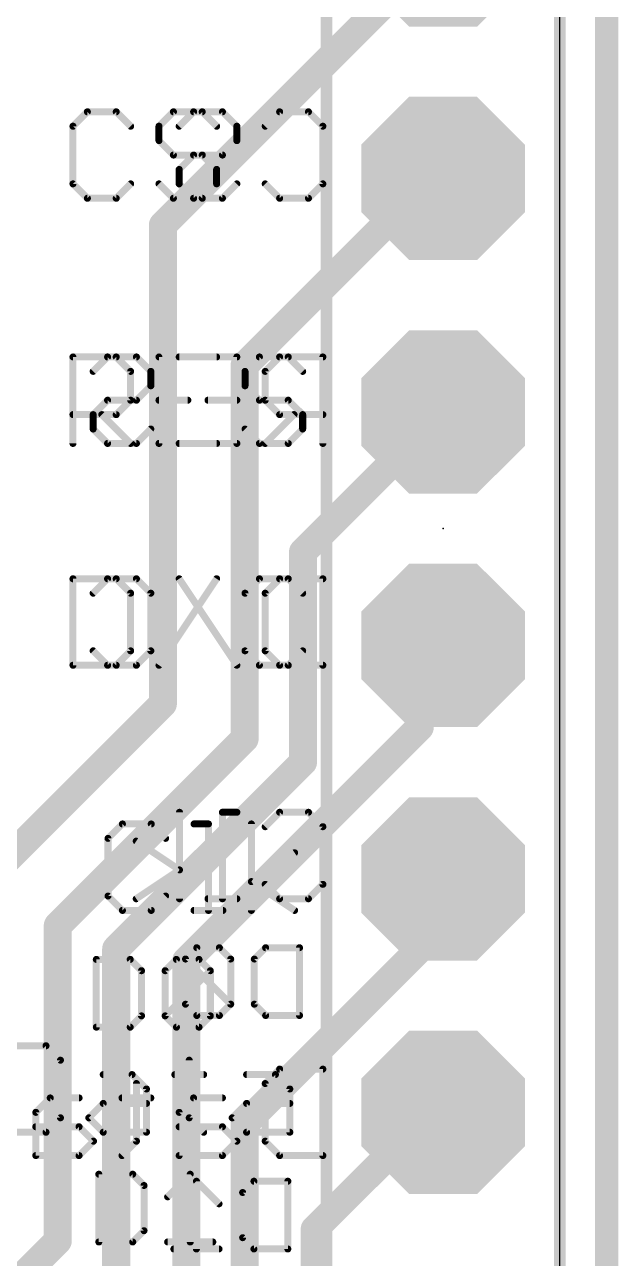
# Model space of a CAD drawing. Extents: x -0.4 to 36.2, y -3.8 to 29.2.
# Drawn here: x 29.74 to 36.2, y 4.76 to 18.18 of the extents above; entities that cross this region are included whole.
import ezdxf

# ---------------------------------------------------------------- set-up
doc = ezdxf.new("R2010")
doc.units = 0
for name, color, linetype in [('1', 12, 'CONTINUOUS'), ('17', 110, 'CONTINUOUS'), ('20', 53, 'CONTINUOUS'), ('21', 253, 'CONTINUOUS'), ('23', 53, 'CONTINUOUS'), ('51', 253, 'CONTINUOUS'), ('52', 253, 'CONTINUOUS')]:
    doc.layers.add(name, color=color, linetype=linetype)

# ---------------------------------------------------------------- blocks, each defined once
blk = doc.blocks.new('RECT')
blk.add_solid([(-0.5, -0.5), (0.5, -0.5), (-0.5, 0.5), (0.5, 0.5)])
blk = doc.blocks.new('OCTAGONP')
at = {"const_width": 0.5}
blk.add_lwpolyline([(-0.25, -0.1036), (-0.25, 0.1036), (-0.1036, 0.25), (0.1036, 0.25), (0.25, 0.1036), (0.25, -0.1036), (0.1036, -0.25), (-0.1036, -0.25), (-0.25, -0.1036), (-0.25, 0.1036)], dxfattribs=at)

msp = doc.modelspace()

# ---------------------------------------------------------------- linework, layer by layer
at = {"layer": '1'}
for points, const_width in [([(36.068, -0.381), (36.068, 25.908)], 0.254), ([(31.242, 16.002), (34.29, 19.05)], 0.3048), ([(32.131, 14.478), (34.163, 16.51)], 0.3048), ([(34.163, 16.51), (34.29, 16.51)], 0.3048), ([(31.242, 10.795), (31.242, 16.002)], 0.3048), ([(32.131, 10.414), (32.131, 14.478)], 0.3048), ([(32.766, 12.446), (34.29, 13.97)], 0.3048), ([(32.766, 10.16), (32.766, 12.446)], 0.3048), ([(34.036, 11.303), (34.29, 11.557)], 0.3048), ([(34.29, 11.557), (34.29, 11.43)], 0.3048), ([(34.036, 10.541), (34.036, 11.303)], 0.3048), ([(29.464, 9.017), (31.242, 10.795)], 0.3048), ([(31.496, 8.001), (34.036, 10.541)], 0.3048), ([(30.099, 8.382), (32.131, 10.414)], 0.3048), ([(30.734, 8.128), (32.766, 10.16)], 0.3048), ([(34.29, 8.763), (34.29, 8.89)], 0.3048), ([(34.163, 8.636), (34.29, 8.763)], 0.3048), ([(34.163, 8.255), (34.163, 8.636)], 0.3048), ([(30.099, 4.953), (30.099, 8.382)], 0.3048), ([(32.131, 6.223), (34.163, 8.255)], 0.3048), ([(30.734, 4.318), (30.734, 8.128)], 0.3048), ([(31.496, 3.683), (31.496, 8.001)], 0.3048), ([(34.29, 6.35), (34.29, 6.477)], 0.3048), ([(32.893, 5.08), (34.163, 6.35)], 0.3048), ([(34.163, 6.35), (34.29, 6.35)], 0.3048), ([(34.29, 6.35), (34.29, 6.223)], 0.3048), ([(34.29, 6.35), (34.417, 6.35)], 0.3048), ([(32.131, 3.175), (32.131, 6.223)], 0.3048), ([(29.718, 4.572), (30.099, 4.953)], 0.3048), ([(32.893, 2.921), (32.893, 5.08)], 0.3048)]:
    msp.add_lwpolyline(points, dxfattribs=dict(at, const_width=const_width))
at = {"layer": '1', "const_width": 0.1524}
for points in [[(34.163, 16.5862, 1), (34.163, 16.4338)], [(34.2169, 16.4561, 1), (34.1091, 16.5639)], [(34.29, 16.4338, 1), (34.29, 16.5862)], [(31.3182, 16.002, 1), (31.1658, 16.002)], [(31.1881, 16.0559, 1), (31.2959, 15.9481)], [(32.2072, 14.478, 1), (32.0548, 14.478)], [(32.0771, 14.5319, 1), (32.1849, 14.4241)], [(34.3439, 13.9161, 1), (34.2361, 14.0239)], [(32.8422, 12.446, 1), (32.6898, 12.446)], [(32.7121, 12.4999, 1), (32.8199, 12.3921)], [(34.3662, 11.557, 1), (34.2138, 11.557)], [(34.3439, 11.5031, 1), (34.2361, 11.6109)], [(34.1122, 11.303, 1), (33.9598, 11.303)], [(33.9821, 11.3569, 1), (34.0899, 11.2491)], [(34.2138, 11.43, 1), (34.3662, 11.43)], [(31.1658, 10.795, 1), (31.3182, 10.795)], [(31.2959, 10.7411, 1), (31.1881, 10.8489)], [(33.9598, 10.541, 1), (34.1122, 10.541)], [(34.0899, 10.4871, 1), (33.9821, 10.5949)], [(32.0548, 10.414, 1), (32.2072, 10.414)], [(32.1849, 10.3601, 1), (32.0771, 10.4679)], [(32.6898, 10.16, 1), (32.8422, 10.16)], [(32.8199, 10.1061, 1), (32.7121, 10.2139)], [(34.3662, 8.89, 1), (34.2138, 8.89)], [(34.3439, 8.7091, 1), (34.2361, 8.8169)], [(34.2392, 8.636, 1), (34.0868, 8.636)], [(34.1091, 8.6899, 1), (34.2169, 8.5821)], [(34.2138, 8.763, 1), (34.3662, 8.763)], [(30.1752, 8.382, 1), (30.0228, 8.382)], [(30.0451, 8.4359, 1), (30.1529, 8.3281)], [(34.0868, 8.255, 1), (34.2392, 8.255)], [(34.2169, 8.2011, 1), (34.1091, 8.3089)], [(30.8102, 8.128, 1), (30.6578, 8.128)], [(30.6801, 8.1819, 1), (30.7879, 8.0741)], [(31.5722, 8.001, 1), (31.4198, 8.001)], [(31.4421, 8.0549, 1), (31.5499, 7.9471)], [(34.3662, 6.477, 1), (34.2138, 6.477)], [(34.163, 6.4262, 1), (34.163, 6.2738)], [(34.2169, 6.2961, 1), (34.1091, 6.4039)], [(34.3662, 6.35, 1), (34.2138, 6.35)], [(34.29, 6.4262, 1), (34.29, 6.2738)], [(34.29, 6.2738, 1), (34.29, 6.4262)], [(34.417, 6.2738, 1), (34.417, 6.4262)], [(32.2072, 6.223, 1), (32.0548, 6.223)], [(32.0771, 6.2769, 1), (32.1849, 6.1691)], [(34.2138, 6.35, 1), (34.3662, 6.35)], [(34.2138, 6.223, 1), (34.3662, 6.223)], [(30.1529, 4.8991, 1), (30.0451, 5.0069)], [(32.9692, 5.08, 1), (32.8168, 5.08)], [(32.8391, 5.1339, 1), (32.9469, 5.0261)], [(30.0228, 4.953, 1), (30.1752, 4.953)]]:
    msp.add_lwpolyline(points, format="xyb", dxfattribs=at)
at = {"layer": '20'}
msp.add_line((35.56, -3.81), (35.56, 29.21), dxfattribs=at)
at = {"layer": '21', "const_width": 0.127}
for points in [[(33.02, 0), (33.02, 25.4)], [(35.56, 25.4), (35.56, 0)]]:
    msp.add_lwpolyline(points, dxfattribs=at)
at = {"layer": '23'}
msp.add_point((34.29, 12.7), dxfattribs=at)
at = {"layer": '51', "const_width": 0.0762}
for points in [[(30.4209, 17.2347), (30.2641, 17.0779)], [(30.7344, 17.2347), (30.4209, 17.2347)], [(30.8912, 17.0779), (30.7344, 17.2347)], [(31.3564, 17.2347), (31.1996, 17.0779)], [(31.6699, 17.2347), (31.3564, 17.2347)], [(31.8267, 17.0779), (31.6699, 17.2347)], [(30.2641, 17.0779), (30.2641, 16.4509)], [(31.1996, 17.0779), (31.1996, 16.9212)], [(31.1996, 16.9212), (31.3564, 16.7644)], [(31.3564, 16.7644), (31.6699, 16.7644)], [(31.6699, 16.7644), (31.8267, 16.6076)], [(31.8267, 16.6076), (31.8267, 16.4509)], [(30.2641, 16.4509), (30.4209, 16.2941)], [(30.7344, 16.2941), (30.8912, 16.4509)], [(31.3564, 16.2941), (31.1996, 16.4509)], [(31.8267, 16.4509), (31.6699, 16.2941)], [(30.4209, 16.2941), (30.7344, 16.2941)], [(31.6699, 16.2941), (31.3564, 16.2941)], [(30.2641, 13.6271), (30.2641, 14.5677)], [(30.2641, 14.5677), (30.7344, 14.5677)], [(30.7344, 14.5677), (30.8912, 14.4109)], [(31.8267, 14.5677), (31.1996, 14.5677)], [(31.1996, 14.5677), (31.1996, 13.6271)], [(32.2919, 14.5677), (32.1351, 14.4109)], [(32.6054, 14.5677), (32.2919, 14.5677)], [(32.7622, 14.4109), (32.6054, 14.5677)], [(30.8912, 14.4109), (30.8912, 14.0974)], [(32.1351, 14.4109), (32.1351, 14.2542)], [(32.1351, 14.2542), (32.2919, 14.0974)], [(30.8912, 14.0974), (30.7344, 13.9406)], [(31.1996, 14.0974), (31.5132, 14.0974)], [(32.2919, 14.0974), (32.6054, 14.0974)], [(32.6054, 14.0974), (32.7622, 13.9406)], [(30.7344, 13.9406), (30.2641, 13.9406)], [(30.5776, 13.9406), (30.8912, 13.6271)], [(32.7622, 13.9406), (32.7622, 13.7839)], [(32.2919, 13.6271), (32.1351, 13.7839)], [(32.7622, 13.7839), (32.6054, 13.6271)], [(31.1996, 13.6271), (31.8267, 13.6271)], [(32.6054, 13.6271), (32.2919, 13.6271)], [(30.2641, 12.1547), (30.2641, 11.2141)], [(30.7344, 12.1547), (30.2641, 12.1547)], [(30.8912, 11.9979), (30.7344, 12.1547)], [(31.1996, 11.2141), (31.8267, 12.1547)], [(32.2919, 12.1547), (32.1351, 11.9979)], [(32.6054, 12.1547), (32.2919, 12.1547)], [(32.7622, 11.9979), (32.6054, 12.1547)], [(30.8912, 11.3709), (30.8912, 11.9979)], [(32.1351, 11.9979), (32.1351, 11.3709)], [(30.7344, 11.2141), (30.8912, 11.3709)], [(32.1351, 11.3709), (32.2919, 11.2141)], [(32.6054, 11.2141), (32.7622, 11.3709)], [(30.2641, 11.2141), (30.7344, 11.2141)], [(32.2919, 11.2141), (32.6054, 11.2141)], [(30.8019, 9.4877), (30.6451, 9.3309)], [(31.1154, 9.4877), (30.8019, 9.4877)], [(31.2722, 9.3309), (31.1154, 9.4877)], [(31.5806, 9.4877), (31.7374, 9.4877)], [(31.7374, 9.4877), (31.7374, 8.5471)], [(32.2043, 8.5471), (32.2043, 9.4877)], [(30.6451, 9.3309), (30.6451, 8.7039)], [(32.2043, 8.8606), (32.6746, 9.1742)], [(32.6746, 8.5471), (32.2043, 8.8606)], [(30.6451, 8.7039), (30.8019, 8.5471)], [(31.1154, 8.5471), (31.2722, 8.7039)], [(30.8019, 8.5471), (31.1154, 8.5471)], [(31.5806, 8.5471), (31.8942, 8.5471)], [(30.5181, 8.0143), (30.5181, 7.2771)], [(30.8867, 8.0143), (30.5181, 8.0143)], [(31.0096, 7.8915), (30.8867, 8.0143)], [(31.2665, 7.8915), (31.3894, 8.0143)], [(31.3894, 8.0143), (31.6351, 8.0143)], [(31.6351, 8.0143), (31.758, 7.8915)], [(31.0096, 7.4), (31.0096, 7.8915)], [(31.2665, 7.4), (31.2665, 7.8915)], [(31.2665, 7.4), (31.758, 7.8915)], [(31.758, 7.8915), (31.758, 7.4)], [(30.8867, 7.2771), (31.0096, 7.4)], [(31.3894, 7.2771), (31.2665, 7.4)], [(31.758, 7.4), (31.6351, 7.2771)], [(30.5181, 7.2771), (30.8867, 7.2771)], [(31.6351, 7.2771), (31.3894, 7.2771)], [(29.9712, 7.0747), (29.5009, 7.0747)], [(30.1279, 6.9179), (29.9712, 7.0747)], [(30.1279, 6.2909), (30.1279, 6.9179)], [(31.5287, 6.9179), (31.5287, 6.2909)], [(30.5931, 6.7612), (30.9067, 6.7612)], [(30.9067, 6.7612), (31.0635, 6.6044)], [(31.3719, 6.7612), (31.6854, 6.7612)], [(32.1523, 6.7612), (32.4659, 6.7612)], [(32.4659, 6.7612), (32.6226, 6.6044)], [(31.0635, 6.6044), (31.0635, 6.1341)], [(32.6226, 6.6044), (32.6226, 6.1341)], [(30.4364, 6.2909), (30.5931, 6.4476)], [(30.5931, 6.4476), (31.0635, 6.4476)], [(31.9956, 6.2909), (32.1523, 6.4476)], [(32.1523, 6.4476), (32.6226, 6.4476)], [(29.9712, 6.1341), (30.1279, 6.2909)], [(30.5931, 6.1341), (30.4364, 6.2909)], [(31.5287, 6.2909), (31.6854, 6.1341)], [(32.1523, 6.1341), (31.9956, 6.2909)], [(29.5009, 6.1341), (29.9712, 6.1341)], [(31.0635, 6.1341), (30.5931, 6.1341)], [(32.6226, 6.1341), (32.1523, 6.1341)], [(30.5453, 5.6775), (30.5453, 4.9403)], [(30.9139, 5.6775), (30.5453, 5.6775)], [(31.0368, 5.5547), (30.9139, 5.6775)], [(31.2937, 5.4318), (31.5394, 5.6775)], [(31.5394, 5.6775), (31.5394, 4.9403)], [(31.0368, 5.0632), (31.0368, 5.5547)], [(30.9139, 4.9403), (31.0368, 5.0632)], [(30.5453, 4.9403), (30.9139, 4.9403)], [(31.2937, 4.9403), (31.7852, 4.9403)]]:
    msp.add_lwpolyline(points, dxfattribs=at)
at = {"layer": '51', "const_width": 0.0381}
for points in [[(30.4209, 17.2538, 1), (30.4209, 17.2157)], [(30.4343, 17.2212, 1), (30.4074, 17.2482)], [(30.7479, 17.2482, 1), (30.7209, 17.2212)], [(30.7344, 17.2157, 1), (30.7344, 17.2538)], [(31.3564, 17.2538, 1), (31.3564, 17.2157)], [(31.3699, 17.2212, 1), (31.3429, 17.2482)], [(31.6834, 17.2482, 1), (31.6564, 17.2212)], [(31.6699, 17.2157, 1), (31.6699, 17.2538)], [(30.2506, 17.0914, 1), (30.2776, 17.0645)], [(30.2832, 17.0779, 1), (30.2451, 17.0779)], [(30.8777, 17.0645, 1), (30.9046, 17.0914)], [(31.2187, 17.0779, 1), (31.1806, 17.0779)], [(31.1861, 17.0914, 1), (31.2131, 17.0645)], [(31.8132, 17.0645, 1), (31.8402, 17.0914)], [(31.2131, 16.9346, 1), (31.1861, 16.9077)], [(31.1806, 16.9212, 1), (31.2187, 16.9212)], [(31.3564, 16.7835, 1), (31.3564, 16.7454)], [(31.3429, 16.7509, 1), (31.3699, 16.7779)], [(31.6834, 16.7779, 1), (31.6564, 16.7509)], [(31.6699, 16.7454, 1), (31.6699, 16.7835)], [(31.8457, 16.6076, 1), (31.8076, 16.6076)], [(31.8132, 16.5942, 1), (31.8402, 16.6211)], [(30.2776, 16.4643, 1), (30.2506, 16.4374)], [(30.2451, 16.4509, 1), (30.2832, 16.4509)], [(30.9046, 16.4374, 1), (30.8777, 16.4643)], [(31.2131, 16.4643, 1), (31.1861, 16.4374)], [(31.8076, 16.4509, 1), (31.8457, 16.4509)], [(31.8402, 16.4374, 1), (31.8132, 16.4643)], [(30.4209, 16.3132, 1), (30.4209, 16.2751)], [(30.4074, 16.2806, 1), (30.4343, 16.3076)], [(30.7209, 16.3076, 1), (30.7479, 16.2806)], [(30.7344, 16.2751, 1), (30.7344, 16.3132)], [(31.3564, 16.3132, 1), (31.3564, 16.2751)], [(31.3429, 16.2806, 1), (31.3699, 16.3076)], [(31.6564, 16.3076, 1), (31.6834, 16.2806)], [(31.6699, 16.2751, 1), (31.6699, 16.3132)], [(30.2641, 14.5868, 1), (30.2641, 14.5487)], [(30.2832, 14.5677, 1), (30.2451, 14.5677)], [(30.7479, 14.5812, 1), (30.7209, 14.5542)], [(30.7344, 14.5487, 1), (30.7344, 14.5868)], [(31.1996, 14.5868, 1), (31.1996, 14.5487)], [(31.2187, 14.5677, 1), (31.1806, 14.5677)], [(31.8267, 14.5487, 1), (31.8267, 14.5868)], [(32.2919, 14.5868, 1), (32.2919, 14.5487)], [(32.3054, 14.5542, 1), (32.2784, 14.5812)], [(32.6189, 14.5812, 1), (32.592, 14.5542)], [(32.6054, 14.5487, 1), (32.6054, 14.5868)], [(30.9102, 14.4109, 1), (30.8721, 14.4109)], [(30.8777, 14.3975, 1), (30.9046, 14.4244)], [(32.1542, 14.4109, 1), (32.1161, 14.4109)], [(32.1217, 14.4244, 1), (32.1486, 14.3975)], [(32.7487, 14.3975, 1), (32.7757, 14.4244)], [(32.1486, 14.2676, 1), (32.1217, 14.2407)], [(32.1161, 14.2542, 1), (32.1542, 14.2542)], [(30.8721, 14.0974, 1), (30.9102, 14.0974)], [(30.9046, 14.0839, 1), (30.8777, 14.1109)], [(31.1996, 14.1165, 1), (31.1996, 14.0784)], [(31.5132, 14.0784, 1), (31.5132, 14.1165)], [(32.2919, 14.1165, 1), (32.2919, 14.0784)], [(32.2784, 14.0839, 1), (32.3054, 14.1109)], [(32.6189, 14.1109, 1), (32.592, 14.0839)], [(32.6054, 14.0784, 1), (32.6054, 14.1165)], [(30.2641, 13.9597, 1), (30.2641, 13.9216)], [(30.5911, 13.9541, 1), (30.5642, 13.9272)], [(30.7209, 13.9541, 1), (30.7479, 13.9272)], [(30.7344, 13.9216, 1), (30.7344, 13.9597)], [(32.7813, 13.9406, 1), (32.7432, 13.9406)], [(32.7487, 13.9272, 1), (32.7757, 13.9541)], [(32.1486, 13.7973, 1), (32.1217, 13.7704)], [(32.7432, 13.7839, 1), (32.7813, 13.7839)], [(32.7757, 13.7704, 1), (32.7487, 13.7973)], [(30.2451, 13.6271, 1), (30.2832, 13.6271)], [(30.8777, 13.6136, 1), (30.9046, 13.6406)], [(31.1996, 13.6462, 1), (31.1996, 13.6081)], [(31.1806, 13.6271, 1), (31.2187, 13.6271)], [(31.8267, 13.6081, 1), (31.8267, 13.6462)], [(32.2919, 13.6462, 1), (32.2919, 13.6081)], [(32.2784, 13.6136, 1), (32.3054, 13.6406)], [(32.592, 13.6406, 1), (32.6189, 13.6136)], [(32.6054, 13.6081, 1), (32.6054, 13.6462)], [(30.2641, 12.1738, 1), (30.2641, 12.1357)], [(30.2832, 12.1547, 1), (30.2451, 12.1547)], [(30.7479, 12.1682, 1), (30.7209, 12.1412)], [(30.7344, 12.1357, 1), (30.7344, 12.1738)], [(31.8425, 12.1441, 1), (31.8108, 12.1653)], [(32.2919, 12.1738, 1), (32.2919, 12.1357)], [(32.3054, 12.1412, 1), (32.2784, 12.1682)], [(32.6189, 12.1682, 1), (32.592, 12.1412)], [(32.6054, 12.1357, 1), (32.6054, 12.1738)], [(30.9102, 11.9979, 1), (30.8721, 11.9979)], [(30.8777, 11.9845, 1), (30.9046, 12.0114)], [(32.1542, 11.9979, 1), (32.1161, 11.9979)], [(32.1217, 12.0114, 1), (32.1486, 11.9845)], [(32.7487, 11.9845, 1), (32.7757, 12.0114)], [(30.9046, 11.3574, 1), (30.8777, 11.3843)], [(32.1486, 11.3843, 1), (32.1217, 11.3574)], [(32.7757, 11.3574, 1), (32.7487, 11.3843)], [(30.8721, 11.3709, 1), (30.9102, 11.3709)], [(32.1161, 11.3709, 1), (32.1542, 11.3709)], [(30.2641, 11.2332, 1), (30.2641, 11.1951)], [(30.2451, 11.2141, 1), (30.2832, 11.2141)], [(30.7209, 11.2276, 1), (30.7479, 11.2006)], [(30.7344, 11.1951, 1), (30.7344, 11.2332)], [(31.1838, 11.2247, 1), (31.2155, 11.2035)], [(32.2919, 11.2332, 1), (32.2919, 11.1951)], [(32.2784, 11.2006, 1), (32.3054, 11.2276)], [(32.592, 11.2276, 1), (32.6189, 11.2006)], [(32.6054, 11.1951, 1), (32.6054, 11.2332)], [(30.8019, 9.5068, 1), (30.8019, 9.4687)], [(30.8153, 9.4742, 1), (30.7884, 9.5012)], [(31.1289, 9.5012, 1), (31.1019, 9.4742)], [(31.1154, 9.4687, 1), (31.1154, 9.5068)], [(31.5806, 9.5068, 1), (31.5806, 9.4687)], [(31.7564, 9.4877, 1), (31.7183, 9.4877)], [(31.7374, 9.4687, 1), (31.7374, 9.5068)], [(32.2233, 9.4877, 1), (32.1852, 9.4877)], [(30.6316, 9.3444, 1), (30.6586, 9.3175)], [(30.6642, 9.3309, 1), (30.6261, 9.3309)], [(31.2587, 9.3175, 1), (31.2856, 9.3444)], [(32.6852, 9.1583, 1), (32.664, 9.19)], [(32.2149, 8.8765, 1), (32.1937, 8.8448)], [(32.1937, 8.8765, 1), (32.2149, 8.8448)], [(30.6586, 8.7173, 1), (30.6316, 8.6904)], [(31.2856, 8.6904, 1), (31.2587, 8.7173)], [(30.6261, 8.7039, 1), (30.6642, 8.7039)], [(30.8019, 8.5662, 1), (30.8019, 8.5281)], [(30.7884, 8.5336, 1), (30.8153, 8.5606)], [(31.1019, 8.5606, 1), (31.1289, 8.5336)], [(31.1154, 8.5281, 1), (31.1154, 8.5662)], [(31.5806, 8.5662, 1), (31.5806, 8.5281)], [(31.7183, 8.5471, 1), (31.7564, 8.5471)], [(31.8942, 8.5281, 1), (31.8942, 8.5662)], [(32.1852, 8.5471, 1), (32.2233, 8.5471)], [(32.664, 8.5312, 1), (32.6852, 8.563)], [(30.5181, 8.0334, 1), (30.5181, 7.9953)], [(30.5372, 8.0143, 1), (30.4991, 8.0143)], [(30.9002, 8.0278, 1), (30.8732, 8.0009)], [(30.8867, 7.9953, 1), (30.8867, 8.0334)], [(31.3894, 8.0334, 1), (31.3894, 7.9953)], [(31.4029, 8.0009, 1), (31.3759, 8.0278)], [(31.6486, 8.0278, 1), (31.6217, 8.0009)], [(31.6351, 7.9953, 1), (31.6351, 8.0334)], [(31.0286, 7.8915, 1), (30.9905, 7.8915)], [(30.9961, 7.878, 1), (31.0231, 7.9049)], [(31.2856, 7.8915, 1), (31.2475, 7.8915)], [(31.253, 7.9049, 1), (31.28, 7.878)], [(31.7771, 7.8915, 1), (31.739, 7.8915)], [(31.7715, 7.878, 1), (31.7445, 7.9049)], [(31.7445, 7.878, 1), (31.7715, 7.9049)], [(30.9905, 7.4, 1), (31.0286, 7.4)], [(31.0231, 7.3865, 1), (30.9961, 7.4134)], [(31.28, 7.4134, 1), (31.253, 7.3865)], [(31.253, 7.4134, 1), (31.28, 7.3865)], [(31.2475, 7.4, 1), (31.2856, 7.4)], [(31.739, 7.4, 1), (31.7771, 7.4)], [(31.7715, 7.3865, 1), (31.7445, 7.4134)], [(30.5181, 7.2962, 1), (30.5181, 7.2581)], [(30.4991, 7.2771, 1), (30.5372, 7.2771)], [(30.8732, 7.2906, 1), (30.9002, 7.2636)], [(30.8867, 7.2581, 1), (30.8867, 7.2962)], [(31.3894, 7.2962, 1), (31.3894, 7.2581)], [(31.3759, 7.2636, 1), (31.4029, 7.2906)], [(31.6217, 7.2906, 1), (31.6486, 7.2636)], [(31.6351, 7.2581, 1), (31.6351, 7.2962)], [(29.9846, 7.0882, 1), (29.9577, 7.0612)], [(29.9712, 7.0557, 1), (29.9712, 7.0938)], [(30.147, 6.9179, 1), (30.1089, 6.9179)], [(30.1145, 6.9045, 1), (30.1414, 6.9314)], [(31.5477, 6.9179, 1), (31.5096, 6.9179)], [(30.5931, 6.7802, 1), (30.5931, 6.7421)], [(30.9202, 6.7746, 1), (30.8932, 6.7477)], [(30.9067, 6.7421, 1), (30.9067, 6.7802)], [(31.3719, 6.7802, 1), (31.3719, 6.7421)], [(31.6854, 6.7421, 1), (31.6854, 6.7802)], [(32.1523, 6.7802, 1), (32.1523, 6.7421)], [(32.4793, 6.7746, 1), (32.4524, 6.7477)], [(32.4659, 6.7421, 1), (32.4659, 6.7802)], [(31.0825, 6.6044, 1), (31.0444, 6.6044)], [(31.05, 6.5909, 1), (31.0769, 6.6179)], [(32.6417, 6.6044, 1), (32.6036, 6.6044)], [(32.6092, 6.5909, 1), (32.6361, 6.6179)], [(30.5931, 6.4667, 1), (30.5931, 6.4286)], [(30.6066, 6.4342, 1), (30.5797, 6.4611)], [(31.0635, 6.4286, 1), (31.0635, 6.4667)], [(32.1523, 6.4667, 1), (32.1523, 6.4286)], [(32.1658, 6.4342, 1), (32.1389, 6.4611)], [(32.6226, 6.4286, 1), (32.6226, 6.4667)], [(30.1089, 6.2909, 1), (30.147, 6.2909)], [(30.1414, 6.2774, 1), (30.1145, 6.3043)], [(30.4499, 6.3043, 1), (30.4229, 6.2774)], [(30.4229, 6.3043, 1), (30.4499, 6.2774)], [(31.5096, 6.2909, 1), (31.5477, 6.2909)], [(31.5421, 6.3043, 1), (31.5152, 6.2774)], [(32.009, 6.3043, 1), (31.9821, 6.2774)], [(31.9821, 6.3043, 1), (32.009, 6.2774)], [(29.9577, 6.1476, 1), (29.9846, 6.1206)], [(29.9712, 6.1151, 1), (29.9712, 6.1532)], [(30.5931, 6.1532, 1), (30.5931, 6.1151)], [(30.5797, 6.1206, 1), (30.6066, 6.1476)], [(31.0444, 6.1341, 1), (31.0825, 6.1341)], [(31.0635, 6.1151, 1), (31.0635, 6.1532)], [(31.672, 6.1206, 1), (31.6989, 6.1476)], [(32.1523, 6.1532, 1), (32.1523, 6.1151)], [(32.1389, 6.1206, 1), (32.1658, 6.1476)], [(32.6036, 6.1341, 1), (32.6417, 6.1341)], [(32.6226, 6.1151, 1), (32.6226, 6.1532)], [(30.5643, 5.6775, 1), (30.5262, 5.6775)], [(30.5453, 5.6966, 1), (30.5453, 5.6585)], [(30.9274, 5.691, 1), (30.9004, 5.6641)], [(30.9139, 5.6585, 1), (30.9139, 5.6966)], [(31.5585, 5.6775, 1), (31.5204, 5.6775)], [(31.5529, 5.6641, 1), (31.526, 5.691)], [(31.0558, 5.5547, 1), (31.0177, 5.5547)], [(31.0233, 5.5412, 1), (31.0502, 5.5681)], [(31.2802, 5.4453, 1), (31.3072, 5.4183)], [(31.0502, 5.0497, 1), (31.0233, 5.0766)], [(30.5453, 4.9594, 1), (30.5453, 4.9213)], [(30.9004, 4.9538, 1), (30.9274, 4.9268)], [(30.9139, 4.9213, 1), (30.9139, 4.9594)], [(31.0177, 5.0632, 1), (31.0558, 5.0632)], [(31.2937, 4.9594, 1), (31.2937, 4.9213)], [(31.7852, 4.9213, 1), (31.7852, 4.9594)], [(30.5262, 4.9403, 1), (30.5643, 4.9403)], [(31.5204, 4.9403, 1), (31.5585, 4.9403)]]:
    msp.add_lwpolyline(points, format="xyb", dxfattribs=at)
at = {"layer": '52', "const_width": 0.0762}
for points in [[(31.4193, 17.0779), (31.5761, 17.2347)], [(31.5761, 17.2347), (31.8896, 17.2347)], [(31.8896, 17.2347), (32.0464, 17.0779)], [(32.3548, 17.0779), (32.5116, 17.2347)], [(32.5116, 17.2347), (32.8251, 17.2347)], [(32.8251, 17.2347), (32.9819, 17.0779)], [(32.0464, 17.0779), (32.0464, 16.9212)], [(32.9819, 17.0779), (32.9819, 16.4509)], [(32.0464, 16.9212), (31.8896, 16.7644)], [(31.5761, 16.7644), (31.4193, 16.6076)], [(31.8896, 16.7644), (31.5761, 16.7644)], [(31.4193, 16.6076), (31.4193, 16.4509)], [(31.4193, 16.4509), (31.5761, 16.2941)], [(31.8896, 16.2941), (32.0464, 16.4509)], [(32.5116, 16.2941), (32.3548, 16.4509)], [(32.9819, 16.4509), (32.8251, 16.2941)], [(31.5761, 16.2941), (31.8896, 16.2941)], [(32.8251, 16.2941), (32.5116, 16.2941)], [(30.4838, 14.4109), (30.6406, 14.5677)], [(30.6406, 14.5677), (30.9541, 14.5677)], [(30.9541, 14.5677), (31.1109, 14.4109)], [(31.4193, 14.5677), (32.0464, 14.5677)], [(32.0464, 14.5677), (32.0464, 13.6271)], [(32.5116, 14.5677), (32.3548, 14.4109)], [(32.9819, 14.5677), (32.5116, 14.5677)], [(32.9819, 13.6271), (32.9819, 14.5677)], [(31.1109, 14.4109), (31.1109, 14.2542)], [(32.3548, 14.4109), (32.3548, 14.0974)], [(31.1109, 14.2542), (30.9541, 14.0974)], [(30.6406, 14.0974), (30.4838, 13.9406)], [(30.9541, 14.0974), (30.6406, 14.0974)], [(32.0464, 14.0974), (31.7328, 14.0974)], [(32.3548, 14.0974), (32.5116, 13.9406)], [(30.4838, 13.9406), (30.4838, 13.7839)], [(32.6684, 13.9406), (32.3548, 13.6271)], [(32.5116, 13.9406), (32.9819, 13.9406)], [(30.4838, 13.7839), (30.6406, 13.6271)], [(30.9541, 13.6271), (31.1109, 13.7839)], [(30.6406, 13.6271), (30.9541, 13.6271)], [(32.0464, 13.6271), (31.4193, 13.6271)], [(30.4838, 11.9979), (30.6406, 12.1547)], [(30.6406, 12.1547), (30.9541, 12.1547)], [(30.9541, 12.1547), (31.1109, 11.9979)], [(32.0464, 11.2141), (31.4193, 12.1547)], [(32.3548, 11.9979), (32.5116, 12.1547)], [(32.5116, 12.1547), (32.9819, 12.1547)], [(32.9819, 12.1547), (32.9819, 11.2141)], [(31.1109, 11.9979), (31.1109, 11.3709)], [(32.3548, 11.3709), (32.3548, 11.9979)], [(30.6406, 11.2141), (30.4838, 11.3709)], [(31.1109, 11.3709), (30.9541, 11.2141)], [(32.5116, 11.2141), (32.3548, 11.3709)], [(30.9541, 11.2141), (30.6406, 11.2141)], [(32.9819, 11.2141), (32.5116, 11.2141)], [(31.4227, 8.6741), (31.4227, 9.6147)], [(32.0464, 9.6147), (31.8896, 9.6147)], [(31.8896, 9.6147), (31.8896, 8.6741)], [(32.3548, 9.4579), (32.5116, 9.6147)], [(32.5116, 9.6147), (32.8251, 9.6147)], [(32.8251, 9.6147), (32.9819, 9.4579)], [(32.9819, 9.4579), (32.9819, 8.8309)], [(31.4227, 8.9876), (30.9524, 9.3012)], [(30.9524, 8.6741), (31.4227, 8.9876)], [(32.5116, 8.6741), (32.3548, 8.8309)], [(32.9819, 8.8309), (32.8251, 8.6741)], [(32.0464, 8.6741), (31.7328, 8.6741)], [(32.8251, 8.6741), (32.5116, 8.6741)], [(31.6109, 8.1413), (31.488, 8.0185)], [(31.488, 8.0185), (31.488, 7.527)], [(31.9795, 7.527), (31.488, 8.0185)], [(31.8566, 8.1413), (31.6109, 8.1413)], [(31.9795, 8.0185), (31.8566, 8.1413)], [(31.9795, 7.527), (31.9795, 8.0185)], [(32.2364, 8.0185), (32.3593, 8.1413)], [(32.2364, 7.527), (32.2364, 8.0185)], [(32.3593, 8.1413), (32.7279, 8.1413)], [(32.7279, 8.1413), (32.7279, 7.4041)], [(31.488, 7.527), (31.6109, 7.4041)], [(31.8566, 7.4041), (31.9795, 7.527)], [(32.3593, 7.4041), (32.2364, 7.527)], [(31.6109, 7.4041), (31.8566, 7.4041)], [(32.7279, 7.4041), (32.3593, 7.4041)], [(32.3548, 6.6639), (32.5116, 6.8207)], [(32.5116, 6.8207), (32.9819, 6.8207)], [(32.9819, 6.8207), (32.9819, 5.8801)], [(30.9541, 6.6639), (30.9541, 6.0369)], [(32.3548, 6.0369), (32.3548, 6.6639)], [(30.0169, 6.5072), (29.8601, 6.3504)], [(30.3304, 6.5072), (30.0169, 6.5072)], [(31.1109, 6.5072), (30.7973, 6.5072)], [(31.5761, 6.5072), (31.4193, 6.3504)], [(31.8896, 6.5072), (31.5761, 6.5072)], [(29.8601, 6.3504), (29.8601, 5.8801)], [(31.4193, 6.3504), (31.4193, 5.8801)], [(30.3304, 6.1936), (29.8601, 6.1936)], [(30.4872, 6.0369), (30.3304, 6.1936)], [(31.8896, 6.1936), (31.4193, 6.1936)], [(32.0464, 6.0369), (31.8896, 6.1936)], [(30.3304, 5.8801), (30.4872, 6.0369)], [(30.9541, 6.0369), (30.7973, 5.8801)], [(31.8896, 5.8801), (32.0464, 6.0369)], [(32.5116, 5.8801), (32.3548, 6.0369)], [(29.8601, 5.8801), (30.3304, 5.8801)], [(31.4193, 5.8801), (31.8896, 5.8801)], [(32.9819, 5.8801), (32.5116, 5.8801)], [(31.8525, 5.3556), (31.6067, 5.6013)], [(31.6067, 5.6013), (31.6067, 4.8641)], [(32.1094, 5.4785), (32.2323, 5.6013)], [(32.2323, 5.6013), (32.6009, 5.6013)], [(32.6009, 5.6013), (32.6009, 4.8641)], [(32.1094, 4.987), (32.1094, 5.4785)], [(32.2323, 4.8641), (32.1094, 4.987)], [(31.8525, 4.8641), (31.361, 4.8641)], [(32.6009, 4.8641), (32.2323, 4.8641)]]:
    msp.add_lwpolyline(points, dxfattribs=at)
at = {"layer": '52', "const_width": 0.0381}
for points in [[(31.5761, 17.2538, 1), (31.5761, 17.2157)], [(31.5896, 17.2212, 1), (31.5626, 17.2482)], [(31.9031, 17.2482, 1), (31.8761, 17.2212)], [(31.8896, 17.2157, 1), (31.8896, 17.2538)], [(32.5116, 17.2538, 1), (32.5116, 17.2157)], [(32.5251, 17.2212, 1), (32.4981, 17.2482)], [(32.8386, 17.2482, 1), (32.8117, 17.2212)], [(32.8251, 17.2157, 1), (32.8251, 17.2538)], [(31.4058, 17.0914, 1), (31.4328, 17.0645)], [(32.0654, 17.0779, 1), (32.0273, 17.0779)], [(32.0329, 17.0645, 1), (32.0599, 17.0914)], [(32.3414, 17.0914, 1), (32.3683, 17.0645)], [(33.001, 17.0779, 1), (32.9629, 17.0779)], [(32.9684, 17.0645, 1), (32.9954, 17.0914)], [(32.0273, 16.9212, 1), (32.0654, 16.9212)], [(32.0599, 16.9077, 1), (32.0329, 16.9346)], [(31.5761, 16.7835, 1), (31.5761, 16.7454)], [(31.5896, 16.7509, 1), (31.5626, 16.7779)], [(31.8761, 16.7779, 1), (31.9031, 16.7509)], [(31.8896, 16.7454, 1), (31.8896, 16.7835)], [(31.4384, 16.6076, 1), (31.4003, 16.6076)], [(31.4058, 16.6211, 1), (31.4328, 16.5942)], [(31.4328, 16.4643, 1), (31.4058, 16.4374)], [(31.4003, 16.4509, 1), (31.4384, 16.4509)], [(32.0599, 16.4374, 1), (32.0329, 16.4643)], [(32.3683, 16.4643, 1), (32.3414, 16.4374)], [(32.9629, 16.4509, 1), (33.001, 16.4509)], [(32.9954, 16.4374, 1), (32.9684, 16.4643)], [(31.5761, 16.3132, 1), (31.5761, 16.2751)], [(31.5626, 16.2806, 1), (31.5896, 16.3076)], [(31.8761, 16.3076, 1), (31.9031, 16.2806)], [(31.8896, 16.2751, 1), (31.8896, 16.3132)], [(32.5116, 16.3132, 1), (32.5116, 16.2751)], [(32.4981, 16.2806, 1), (32.5251, 16.3076)], [(32.8117, 16.3076, 1), (32.8386, 16.2806)], [(32.8251, 16.2751, 1), (32.8251, 16.3132)], [(30.6406, 14.5868, 1), (30.6406, 14.5487)], [(30.654, 14.5542, 1), (30.6271, 14.5812)], [(30.9676, 14.5812, 1), (30.9406, 14.5542)], [(30.9541, 14.5487, 1), (30.9541, 14.5868)], [(31.4193, 14.5868, 1), (31.4193, 14.5487)], [(32.0654, 14.5677, 1), (32.0273, 14.5677)], [(32.0464, 14.5487, 1), (32.0464, 14.5868)], [(32.5116, 14.5868, 1), (32.5116, 14.5487)], [(32.5251, 14.5542, 1), (32.4981, 14.5812)], [(33.001, 14.5677, 1), (32.9629, 14.5677)], [(32.9819, 14.5487, 1), (32.9819, 14.5868)], [(30.4703, 14.4244, 1), (30.4973, 14.3975)], [(31.1299, 14.4109, 1), (31.0918, 14.4109)], [(31.0974, 14.3975, 1), (31.1243, 14.4244)], [(32.3739, 14.4109, 1), (32.3358, 14.4109)], [(32.3414, 14.4244, 1), (32.3683, 14.3975)], [(31.0918, 14.2542, 1), (31.1299, 14.2542)], [(31.1243, 14.2407, 1), (31.0974, 14.2676)], [(30.6406, 14.1165, 1), (30.6406, 14.0784)], [(30.654, 14.0839, 1), (30.6271, 14.1109)], [(30.9406, 14.1109, 1), (30.9676, 14.0839)], [(30.9541, 14.0784, 1), (30.9541, 14.1165)], [(31.7328, 14.1165, 1), (31.7328, 14.0784)], [(32.0464, 14.0784, 1), (32.0464, 14.1165)], [(32.3683, 14.1109, 1), (32.3414, 14.0839)], [(32.3358, 14.0974, 1), (32.3739, 14.0974)], [(30.5028, 13.9406, 1), (30.4647, 13.9406)], [(30.4703, 13.9541, 1), (30.4973, 13.9272)], [(32.5116, 13.9597, 1), (32.5116, 13.9216)], [(32.4981, 13.9272, 1), (32.5251, 13.9541)], [(32.6818, 13.9272, 1), (32.6549, 13.9541)], [(32.9819, 13.9216, 1), (32.9819, 13.9597)], [(30.4973, 13.7973, 1), (30.4703, 13.7704)], [(30.4647, 13.7839, 1), (30.5028, 13.7839)], [(31.1243, 13.7704, 1), (31.0974, 13.7973)], [(30.6406, 13.6462, 1), (30.6406, 13.6081)], [(30.6271, 13.6136, 1), (30.654, 13.6406)], [(30.9406, 13.6406, 1), (30.9676, 13.6136)], [(30.9541, 13.6081, 1), (30.9541, 13.6462)], [(31.4193, 13.6462, 1), (31.4193, 13.6081)], [(32.0273, 13.6271, 1), (32.0654, 13.6271)], [(32.0464, 13.6081, 1), (32.0464, 13.6462)], [(32.3414, 13.6406, 1), (32.3683, 13.6136)], [(32.9629, 13.6271, 1), (33.001, 13.6271)], [(30.6406, 12.1738, 1), (30.6406, 12.1357)], [(30.654, 12.1412, 1), (30.6271, 12.1682)], [(30.9676, 12.1682, 1), (30.9406, 12.1412)], [(30.9541, 12.1357, 1), (30.9541, 12.1738)], [(31.4352, 12.1653, 1), (31.4035, 12.1441)], [(32.5116, 12.1738, 1), (32.5116, 12.1357)], [(32.5251, 12.1412, 1), (32.4981, 12.1682)], [(33.001, 12.1547, 1), (32.9629, 12.1547)], [(32.9819, 12.1357, 1), (32.9819, 12.1738)], [(30.4703, 12.0114, 1), (30.4973, 11.9845)], [(31.1299, 11.9979, 1), (31.0918, 11.9979)], [(31.0974, 11.9845, 1), (31.1243, 12.0114)], [(32.3739, 11.9979, 1), (32.3358, 11.9979)], [(32.3414, 12.0114, 1), (32.3683, 11.9845)], [(30.4973, 11.3843, 1), (30.4703, 11.3574)], [(31.1243, 11.3574, 1), (31.0974, 11.3843)], [(32.3683, 11.3843, 1), (32.3414, 11.3574)], [(31.0918, 11.3709, 1), (31.1299, 11.3709)], [(32.3358, 11.3709, 1), (32.3739, 11.3709)], [(30.6406, 11.2332, 1), (30.6406, 11.1951)], [(30.6271, 11.2006, 1), (30.654, 11.2276)], [(30.9406, 11.2276, 1), (30.9676, 11.2006)], [(30.9541, 11.1951, 1), (30.9541, 11.2332)], [(32.0305, 11.2035, 1), (32.0622, 11.2247)], [(32.5116, 11.2332, 1), (32.5116, 11.1951)], [(32.4981, 11.2006, 1), (32.5251, 11.2276)], [(32.9629, 11.2141, 1), (33.001, 11.2141)], [(32.9819, 11.1951, 1), (32.9819, 11.2332)], [(31.4418, 9.6147, 1), (31.4037, 9.6147)], [(31.8896, 9.6338, 1), (31.8896, 9.5957)], [(31.9087, 9.6147, 1), (31.8706, 9.6147)], [(32.0464, 9.5957, 1), (32.0464, 9.6338)], [(32.5116, 9.6338, 1), (32.5116, 9.5957)], [(32.5251, 9.6012, 1), (32.4981, 9.6282)], [(32.8386, 9.6282, 1), (32.8117, 9.6012)], [(32.8251, 9.5957, 1), (32.8251, 9.6338)], [(32.3414, 9.4714, 1), (32.3683, 9.4445)], [(33.001, 9.4579, 1), (32.9629, 9.4579)], [(32.9684, 9.4445, 1), (32.9954, 9.4714)], [(30.963, 9.317, 1), (30.9418, 9.2853)], [(31.4333, 8.9718, 1), (31.4121, 9.0035)], [(31.4121, 8.9718, 1), (31.4333, 9.0035)], [(32.3683, 8.8443, 1), (32.3414, 8.8174)], [(32.9954, 8.8174, 1), (32.9684, 8.8443)], [(32.9629, 8.8309, 1), (33.001, 8.8309)], [(30.9418, 8.69, 1), (30.963, 8.6582)], [(31.4037, 8.6741, 1), (31.4418, 8.6741)], [(31.7328, 8.6932, 1), (31.7328, 8.6551)], [(31.8706, 8.6741, 1), (31.9087, 8.6741)], [(32.0464, 8.6551, 1), (32.0464, 8.6932)], [(32.5116, 8.6932, 1), (32.5116, 8.6551)], [(32.4981, 8.6606, 1), (32.5251, 8.6876)], [(32.8117, 8.6876, 1), (32.8386, 8.6606)], [(32.8251, 8.6551, 1), (32.8251, 8.6932)], [(31.5015, 8.0319, 1), (31.4745, 8.005)], [(31.5071, 8.0185, 1), (31.469, 8.0185)], [(31.6109, 8.1604, 1), (31.6109, 8.1223)], [(31.6243, 8.1279, 1), (31.5974, 8.1548)], [(31.8701, 8.1548, 1), (31.8431, 8.1279)], [(31.8566, 8.1223, 1), (31.8566, 8.1604)], [(31.9985, 8.0185, 1), (31.9604, 8.0185)], [(32.2555, 8.0185, 1), (32.2174, 8.0185)], [(32.3593, 8.1604, 1), (32.3593, 8.1223)], [(32.3728, 8.1279, 1), (32.3458, 8.1548)], [(32.7469, 8.1413, 1), (32.7088, 8.1413)], [(32.7279, 8.1223, 1), (32.7279, 8.1604)], [(31.4745, 8.0319, 1), (31.5015, 8.005)], [(31.966, 8.005, 1), (31.993, 8.0319)], [(32.2229, 8.0319, 1), (32.2499, 8.005)], [(31.5015, 7.5404, 1), (31.4745, 7.5135)], [(31.469, 7.527, 1), (31.5071, 7.527)], [(31.9604, 7.527, 1), (31.9985, 7.527)], [(31.993, 7.5135, 1), (31.966, 7.5404)], [(31.966, 7.5135, 1), (31.993, 7.5404)], [(32.2499, 7.5404, 1), (32.2229, 7.5135)], [(32.2174, 7.527, 1), (32.2555, 7.527)], [(31.6109, 7.4232, 1), (31.6109, 7.3851)], [(31.5974, 7.3906, 1), (31.6243, 7.4176)], [(31.8431, 7.4176, 1), (31.8701, 7.3906)], [(31.8566, 7.3851, 1), (31.8566, 7.4232)], [(32.3593, 7.4232, 1), (32.3593, 7.3851)], [(32.3458, 7.3906, 1), (32.3728, 7.4176)], [(32.7088, 7.4041, 1), (32.7469, 7.4041)], [(32.7279, 7.3851, 1), (32.7279, 7.4232)], [(32.5116, 6.8398, 1), (32.5116, 6.8017)], [(32.5251, 6.8072, 1), (32.4981, 6.8342)], [(33.001, 6.8207, 1), (32.9629, 6.8207)], [(32.9819, 6.8017, 1), (32.9819, 6.8398)], [(30.9731, 6.6639, 1), (30.935, 6.6639)], [(32.3739, 6.6639, 1), (32.3358, 6.6639)], [(32.3414, 6.6774, 1), (32.3683, 6.6505)], [(30.0169, 6.5262, 1), (30.0169, 6.4881)], [(30.0304, 6.4937, 1), (30.0034, 6.5206)], [(30.3304, 6.4881, 1), (30.3304, 6.5262)], [(30.7973, 6.5262, 1), (30.7973, 6.4881)], [(31.1109, 6.4881, 1), (31.1109, 6.5262)], [(31.5761, 6.5262, 1), (31.5761, 6.4881)], [(31.5896, 6.4937, 1), (31.5626, 6.5206)], [(31.8896, 6.4881, 1), (31.8896, 6.5262)], [(29.8466, 6.3639, 1), (29.8736, 6.3369)], [(29.8792, 6.3504, 1), (29.8411, 6.3504)], [(31.4058, 6.3639, 1), (31.4328, 6.3369)], [(31.4384, 6.3504, 1), (31.4003, 6.3504)], [(29.8601, 6.2127, 1), (29.8601, 6.1746)], [(30.3439, 6.2071, 1), (30.3169, 6.1802)], [(30.3304, 6.1746, 1), (30.3304, 6.2127)], [(31.4193, 6.2127, 1), (31.4193, 6.1746)], [(31.9031, 6.2071, 1), (31.8761, 6.1802)], [(31.8896, 6.1746, 1), (31.8896, 6.2127)], [(30.5007, 6.0234, 1), (30.4737, 6.0503)], [(30.4737, 6.0234, 1), (30.5007, 6.0503)], [(30.935, 6.0369, 1), (30.9731, 6.0369)], [(30.9676, 6.0234, 1), (30.9406, 6.0503)], [(32.0599, 6.0234, 1), (32.0329, 6.0503)], [(32.0329, 6.0234, 1), (32.0599, 6.0503)], [(32.3358, 6.0369, 1), (32.3739, 6.0369)], [(32.3683, 6.0503, 1), (32.3414, 6.0234)], [(29.8601, 5.8992, 1), (29.8601, 5.8611)], [(30.3169, 5.8936, 1), (30.3439, 5.8666)], [(30.3304, 5.8611, 1), (30.3304, 5.8992)], [(30.7839, 5.8936, 1), (30.8108, 5.8666)], [(31.4193, 5.8992, 1), (31.4193, 5.8611)], [(31.8761, 5.8936, 1), (31.9031, 5.8666)], [(31.8896, 5.8611, 1), (31.8896, 5.8992)], [(32.5116, 5.8992, 1), (32.5116, 5.8611)], [(32.4981, 5.8666, 1), (32.5251, 5.8936)], [(32.9819, 5.8611, 1), (32.9819, 5.8992)], [(29.8411, 5.8801, 1), (29.8792, 5.8801)], [(31.4003, 5.8801, 1), (31.4384, 5.8801)], [(32.9629, 5.8801, 1), (33.001, 5.8801)], [(31.6202, 5.6148, 1), (31.5933, 5.5879)], [(31.6258, 5.6013, 1), (31.5877, 5.6013)], [(32.2323, 5.6204, 1), (32.2323, 5.5823)], [(32.2458, 5.5879, 1), (32.2188, 5.6148)], [(32.62, 5.6013, 1), (32.5819, 5.6013)], [(32.6009, 5.5823, 1), (32.6009, 5.6204)], [(32.0959, 5.4919, 1), (32.1229, 5.465)], [(32.1285, 5.4785, 1), (32.0904, 5.4785)], [(31.839, 5.3421, 1), (31.866, 5.3691)], [(32.1229, 5.0004, 1), (32.0959, 4.9735)], [(32.0904, 4.987, 1), (32.1285, 4.987)], [(31.361, 4.8832, 1), (31.361, 4.8451)], [(31.5877, 4.8641, 1), (31.6258, 4.8641)], [(31.8525, 4.8451, 1), (31.8525, 4.8832)], [(32.2323, 4.8832, 1), (32.2323, 4.8451)], [(32.2188, 4.8506, 1), (32.2458, 4.8776)], [(32.5819, 4.8641, 1), (32.62, 4.8641)], [(32.6009, 4.8451, 1), (32.6009, 4.8832)]]:
    msp.add_lwpolyline(points, format="xyb", dxfattribs=at)

# ---------------------------------------------------------------- block references
at = {"layer": '17', "xscale": 1.778, "yscale": 1.778, "rotation": 180}
for p in [(34.29, 19.05), (34.29, 16.51), (34.29, 13.97), (34.29, 11.43), (34.29, 8.89), (34.29, 6.35)]:
    msp.add_blockref('OCTAGONP', p, dxfattribs=at)
at = {"layer": '51', "xscale": 0.508, "yscale": 0.508, "rotation": 90}
for p in [(34.29, 16.51), (34.29, 13.97), (34.29, 11.43), (34.29, 8.89), (34.29, 6.35)]:
    msp.add_blockref('RECT', p, dxfattribs=at)

doc.saveas('drawing.dxf')
